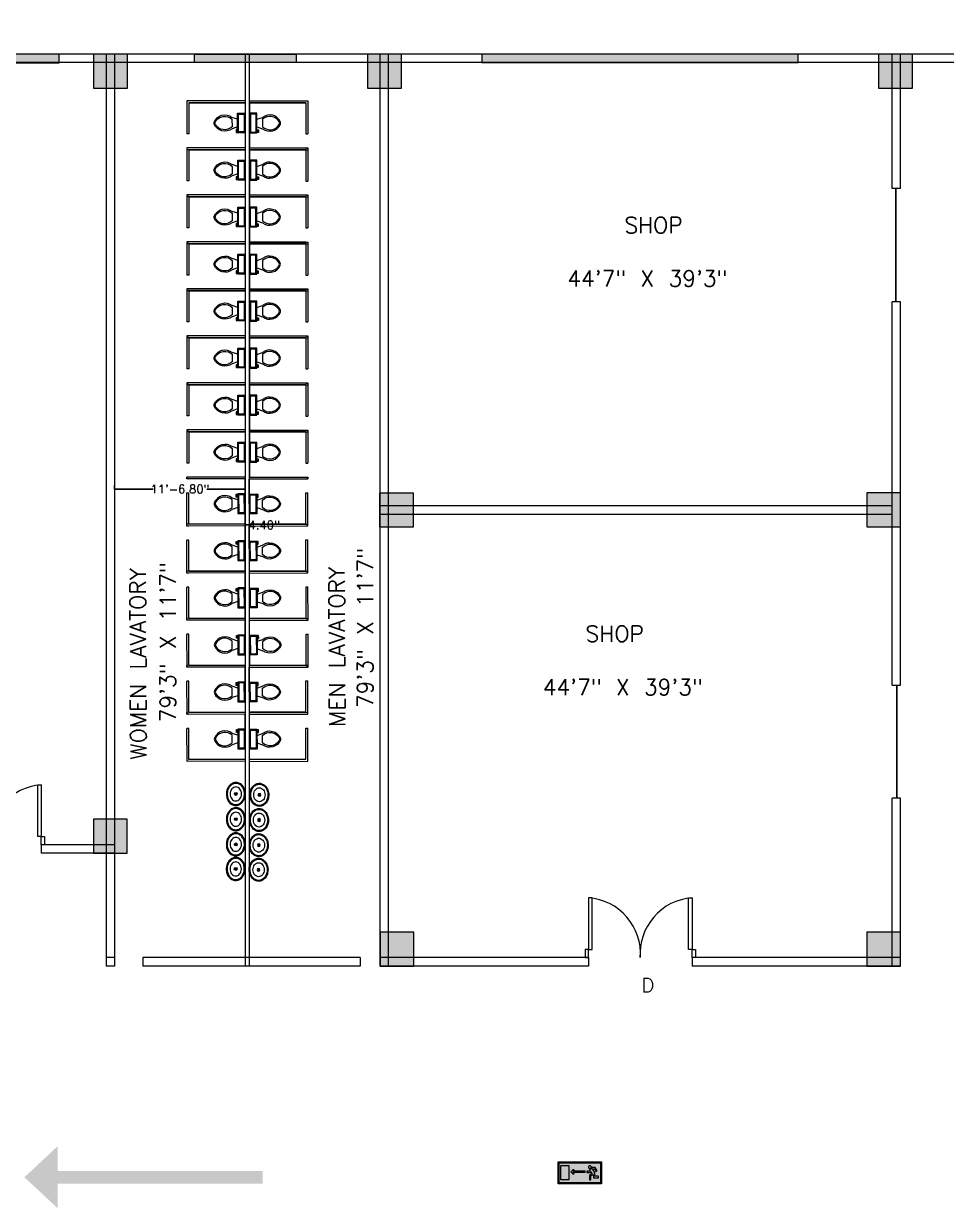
# Model space of a CAD drawing. Header units: inches. Extents: x 2447 to 25919, y 392 to 5548495.
# Drawn here: x 10111 to 11091, y 1827 to 3086 of the extents above; entities that cross this region are included whole.
import ezdxf

# ---------------------------------------------------------------- set-up
doc = ezdxf.new("R2010")
doc.units = ezdxf.units.IN
doc.header["$LTSCALE"] = 0.01968503937007874
doc.header["$MEASUREMENT"] = 0
doc.layers.get('0').update_dxf_attribs({"lineweight": 18})
doc.layers.get('Defpoints').update_dxf_attribs({"color": 140, "lineweight": 18})
for name, color, linetype, lineweight in [('DOOR', 3, 'Continuous', 18), ('FIRE ESCAPE DOORS', 7, 'Continuous', 18), ('RESTROOM UTILITIES', 7, 'Continuous', 18), ('WALLS', 7, 'Continuous', 18), ('WINDOWS', 7, 'Continuous', 18)]:
    doc.layers.add(name, color=color, linetype=linetype, lineweight=lineweight)
doc.styles.get("Standard").update_dxf_attribs({"font": 'txt.shx', "height": 15})
doc.dimstyles.get("Standard").update_dxf_attribs({"dimtxt": 16.8, "dimasz": 0.007086614173228346, "dimexe": 0.007086614173228346, "dimexo": 0.002460629921259842, "dimgap": 0.003543307086614173, "dimtad": 0, "dimtih": 1, "dimtoh": 1, "dimzin": 0, "dimdsep": 46, "dimlunit": 3, "dimtxsty": 'Standard', "dimcen": 0.003543307086614173, "dimadec": 0, "dimazin": 0, "dimtfac": 1, "dimtofl": 0, "dimtmove": 0, "dimatfit": 3, "dimfxl": 0.03937007874015748, "dimtolj": 1, "dimtzin": 0, "dimarcsym": 0})

# ---------------------------------------------------------------- blocks, each defined once
blk = doc.blocks.new('Toilet - top')
for p, q in [((-10, -8.5), (-8, -8.5)), ((-10, -9.5), (-10, -8.5)), ((-7, -9.5), (-10, -9.5)), ((-8, -8.5), (-8, -8)), ((-7, -8), (-7, -9.5)), ((-4, -8), (-6, -14)), ((4, -8), (6, -14)), ((9.5, -6), (9.5, -2)), ((4, -14), (-4, -14))]:
    blk.add_line(p, q)
blk.add_lwpolyline([(10.5, -8), (10.5, 0), (-10.5, 0), (-10.5, -8)], close=True)
for points in [[(-9.5, -2), (-9.5, -6)], [(8.5, -1), (-8.5, -1)], [(-8.5, -7), (8.5, -7)]]:
    blk.add_lwpolyline(points)
for centre, radius, start, end in [((-8.625, -1.875), 0.8838834999999999, 81.8699, 188.1301), ((-8.625, -6.125), 0.8838834999999999, 171.869898, 278.1301), ((8.625, -1.875), 0.8838834999999999, 351.8699, 98.13009999999998), ((8.625, -6.125), 0.8838834999999999, 261.8699, 8.130099999999993), ((3.519562435188957, -21.58049502388982), 12.16902005083647, 141.4691096810948, 247.9714346835576), ((4.199957580658808, -21.81740929088453), 11.3291791325804, 136.3677254423718, 238.946823937405), ((-3.519499936778317, -21.58047137067522), 12.16903423757823, 292.0284332733153, 38.53070636800452), ((-4.199890672038477, -21.81738596564129), 11.32918622148567, 301.0530065773863, 43.63209216694732), ((2.096609817270334e-05, -27.87646475467881), 4, 245.7318247449371, 294.2681740488959), ((2.094152141829397e-05, -28.99996806116074), 4, 254.8605283244436, 285.1394707718433)]:
    blk.add_arc(centre, radius, start, end)
blk = doc.blocks.new('TOILET UTILITIES')
at = {"layer": 'RESTROOM UTILITIES'}
for p, q in [((-38.14655726668661, 22.71714803249051), (23.85344273331339, 22.71714803249051)), ((-38.14655726668661, 20.71714803249051), (-38.14655726668661, -27.28285196750949)), ((21.85344273331293, 20.71714803249051), (-38.14655726668661, 20.71714803249051)), ((-38.14655726668661, 20.71714803249051), (21.85344273331339, 20.71714803249051)), ((21.85344273331339, 20.71714803249051), (21.85344273331293, -12.41254047647999)), ((23.85344273331339, 22.71714803249051), (23.85344273331339, -12.41254047647953)), ((21.85344273331339, -12.41254047647999), (23.85344273331293, -12.41254047647999)), ((-38.14655726668661, -27.28285196750949), (21.85344273331293, -27.28285196750949)), ((-38.14655726668661, -29.28285196750949), (23.85344273331339, -29.28285196750949)), ((21.85462883597165, -27.41254047647999), (23.85344273331293, -27.41254047647999)), ((23.85344273331384, -27.41254047647953), (23.85344273331339, -29.28285196750949))]:
    blk.add_line(p, q, dxfattribs=at)
at = {"layer": 'RESTROOM UTILITIES', "rotation": 90}
blk.add_blockref('Toilet - top', (-38.14655726668661, -0.895414071155983), dxfattribs=at)
blk = doc.blocks.new('Sink - Oval top')
for p, q in [((-1, 0), (1, 0)), ((0, 1), (0, -1))]:
    blk.add_line(p, q)
at = {"linetype": 'Continuous'}
for points in [[(-12.2337188035408, 0.3941914712607968, 0.1176342565883263), (-11.46456229543958, -3.361933235489118, 0.104469279667093), (-8.878748691070427, -6.803541973650567, 0.09001578960148493), (-5.082757700676666, -9.072309807490512, 0.08191994915921848), (-0.3227280122732736, -10.01585280257211, 0.08191994915920903), (4.488169920880978, -9.380701564817912, 0.09001578960148009), (8.422342359155778, -7.36101289847943, 0.1044692796670922), (11.22435122606942, -4.093009071543406, 0.1176342565883338), (12.23371880354091, -0.3941914712607968, 0.1176342565883057), (11.46456229543992, 3.361933235488777, 0.1044692796670849), (8.878748691070427, 6.803541973650567, 0.09001578960148834), (5.082757700676325, 9.072309807490683, 0.08191994915920578), (0.3227280122732736, 10.01585280257211, 0.08191994915920695), (-4.488169920880864, 9.380701564817969, 0.0900157896014802), (-8.422342359155778, 7.36101289847943, 0.1044692796670951), (-11.22435122606919, 4.093009071543634, 0.1176342565883402)], [(-11.2862798685012, 0.1590597164737346, 0.1186217001864142), (-10.51590095791209, -3.253161772358112, 0.1046781721811095), (-8.071803350560117, -6.358618019863343, 0.08956206646917378), (-4.537699193222352, -8.366971929609804, 0.08118469889121774), (-0.1289739026695997, -9.15150355811437, 0.08118469889122752), (4.300109150126218, -8.491524865184601, 0.0895620664691798), (7.889406708212618, -6.583562428127607, 0.1046781721811044), (10.42004782883112, -3.548216131892445, 0.1186217001864013), (11.2862798685012, -0.1590597164736209, 0.1186217001863946), (10.51590095791221, 3.253161772357998, 0.1046781721811069), (8.071803350560117, 6.358618019863343, 0.0895620664691756), (4.537699193222124, 8.366971929609917, 0.08118469889121599), (0.1289739026695997, 9.151503558114428, 0.08118469889121414), (-4.300109150125877, 8.491524865184829, 0.08956206646917471), (-7.889406708212618, 6.583562428127607, 0.1046781721811045), (-10.42004782883112, 3.548216131892445, 0.1186217001863946)], [(-7.420452389032903, 0.08298767816017971, 0.1182825673856775), (-6.907065465214487, -2.167464938077501, 0.1046074595377274), (-5.294791470712084, -4.209988192029414, 0.0897179636260996), (-2.966599981142508, -5.52812215268807, 0.08143608252771127), (-0.06751351878551759, -6.036810076758798, 0.08143608252772175), (2.84222437824053, -5.593085960977874, 0.08971796362613145), (5.199312936802016, -4.327350491993343, 0.1046074595376878), (6.85686365682659, -2.321395784920355, 0.1182825673856714), (7.420452389033017, -0.08298767816017971, 0.1182825673856961), (6.907065465214487, 2.167464938077615, 0.1046074595377135), (5.294791470712084, 4.209988192029414, 0.08971796362612645), (2.966599981142622, 5.528122152687843, 0.08143608252774252), (0.06751351878551759, 6.036810076758798, 0.08143608252772248), (-2.842224378240644, 5.593085960977874, 0.08971796362612122), (-5.199312936802016, 4.327350491993343, 0.1046074595377049), (-6.856863656826476, 2.321395784920355, 0.1182825673856712)]]:
    blk.add_lwpolyline(points, format="xyb", close=True, dxfattribs=at)
for radius in [1.5, 1]:
    blk.add_circle((0, 0), radius)
blk = doc.blocks.new('WINDOWS')
at = {"layer": 'WINDOWS'}
h = blk.add_hatch(color=4, dxfattribs=at)
h.dxf.hatch_style = 1
h.paths.add_polyline_path([(9, 90), (0, 90), (0, -90), (9, -90)])
blk.add_lwpolyline([(0, -90), (9, -90), (9, 90), (0, 90)], close=True, dxfattribs=at)
blk = doc.blocks.new('double doors')
at = {"layer": 'DOOR'}
for points in [[(-54.94952744570674, 8.645392318127506), (-51.3411751434387, 8.645392318127506), (-51.3411751434387, 63.59491976383424), (-54.94952744570674, 63.59491976383424)], [(54.94952744570764, 8.645392318127506), (51.34117514344052, 8.645392318127506), (51.34117514344052, 63.59491976383424), (54.94952744570764, 63.59491976383424)], [(-54.94952744570674, 8.645392318127506), (-58.55787974797386, 8.645392318127506), (-58.55787974797386, 3.183231456205249e-12), (-54.94952744570674, 3.183231456205249e-12)], [(54.94952744570764, 8.645392318127506), (58.55787974797568, 8.645392318127506), (58.55787974797568, 3.183231456205249e-12), (54.94952744570764, 3.183231456205249e-12)]]:
    blk.add_lwpolyline(points, close=True, dxfattribs=at)
for centre, start, end in [((-59.27222360476935, 4.32269615906489), 355.8288296383018, 85.8288296383019), ((59.27222360477026, 4.32269615906489), 94.17117036167213, 184.1711703616981)]:
    blk.add_arc(centre, 59.42964069500497, start, end, dxfattribs=at)
blk = doc.blocks.new('*D192')
at = {"layer": 'Defpoints', "color": 0, "transparency": 16777216}
for p in [(10207.4191348056, 2594.731697595147), (10346.2191348056, 2594.731697595147), (10346.2191348056, 2591.0353408799)]:
    blk.add_point(p, dxfattribs=at)
at = {"layer": 'WALLS', "color": 0, "lineweight": -2, "transparency": 16777216}
for p, q in [((10207.4191348056, 2594.729236965226), (10207.4191348056, 2591.028254265727)), ((10346.2191348056, 2594.729236965226), (10346.2191348056, 2591.028254265727)), ((10207.42622141978, 2591.0353408799), (10248.31559149852, 2591.0353408799)), ((10346.21204819143, 2591.0353408799), (10305.32267811269, 2591.0353408799))]:
    blk.add_line(p, q, dxfattribs=at)
at = {"layer": 'WALLS', "color": 0, "transparency": 16777216}
for points in [[(10207.42622141978, 2591.036521982262), (10207.42622141978, 2591.034159777538), (10207.4191348056, 2591.0353408799)], [(10346.21204819143, 2591.036521982262), (10346.21204819143, 2591.034159777538), (10346.2191348056, 2591.0353408799)]]:
    blk.add_solid(points, dxfattribs=at)
at = {"layer": 'WALLS', "color": 0, "transparency": 16777216, "insert": (10276.8191348056, 2591.0353408799), "char_height": 9, "attachment_point": 5}
blk.add_mtext('\\A1;11\'-6.80"', dxfattribs=at)
blk = doc.blocks.new('*D193')
at = {"layer": 'Defpoints', "color": 0, "transparency": 16777216}
for p in [(10346.2191348056, 2553.076570131743), (10350.61913480561, 2553.076570131743), (10350.61913480561, 2552.85232609793)]:
    blk.add_point(p, dxfattribs=at)
at = {"layer": 'WALLS', "color": 0, "lineweight": -2, "transparency": 16777216}
for p, q in [((10346.2191348056, 2553.074109501822), (10346.2191348056, 2552.845239483757)), ((10346.22622141978, 2552.85232609793), (10350.61204819143, 2552.85232609793)), ((10350.61913480561, 2553.074109501822), (10350.61913480561, 2552.845239483757)), ((10350.61913480561, 2552.85232609793), (10350.62622141978, 2552.85232609793))]:
    blk.add_line(p, q, dxfattribs=at)
at = {"layer": 'WALLS', "color": 0, "transparency": 16777216}
for points in [[(10346.22622141978, 2552.853507200293), (10346.22622141978, 2552.851144995568), (10346.2191348056, 2552.85232609793)], [(10350.61204819143, 2552.853507200293), (10350.61204819143, 2552.851144995568), (10350.61913480561, 2552.85232609793)]]:
    blk.add_solid(points, dxfattribs=at)
at = {"layer": 'WALLS', "color": 0, "transparency": 16777216, "insert": (10366.37976472687, 2552.85232609793), "char_height": 9, "attachment_point": 5}
blk.add_mtext('\\A1;4.40"', dxfattribs=at)
blk = doc.blocks.new('fire escape man')
h = blk.add_hatch(color=84)
h.paths.add_polyline_path([(22.21117326695874, 10.6686788336256), (-22.21117326696055, 10.6686788336256), (-22.21117326696055, -10.66867883362469), (22.21117326695874, -10.66867883362469)])
h.paths.add_polyline_path([(-6.11670919794675, -0.8331730136731206), (-7.457914537035161, -0.8331730136731206), (-9.449401252641051, 1.158313701936697), (-7.457914537035161, 3.19044300358033), (-6.11670919794675, 3.19044300358033), (-7.498557123065049, 1.686667320364513), (5.750925923644527, 1.686667320364513), (5.750925923644527, 0.6706026695426966), (-7.498557123065049, 0.6706026695426966)], flags=16)
h.paths.add_polyline_path([(-11.6034583123822, -7.33598677893039), (-20.09775879324929, -7.33598677893039), (-20.09775879324929, 8.026910741490449), (-11.6034583123822, 8.026910741490449)], flags=16)
h.paths.add_polyline_path([(7.376629364957862, 0.3454619812800295), (7.376629364957862, 1.808595078462031), (10.46546590345713, 1.808595078462031), (10.46546590345713, 4.043937310270813), (10.66867883362228, 3.96265213820711), (10.91253434981731, 3.96265213820711), (11.23767503807998, 4.003294724236998), (11.56281572634265, 4.084579896304628), (11.80667124254554, 4.247150240435962), (12.05052675874058, 4.450363170601111), (12.25373968890572, 4.694218686796147), (12.41631003303313, 4.978716789024999), (12.49759520510076, 5.263214891257779), (12.5382377911385, 5.588355579520446), (12.5382377911385, 5.669640751584149), (12.5382377911385, 5.75092592365178), (16.23671312012536, 5.75092592365178), (18.22819983573125, 2.296306110856032), (17.0495648407781, 1.60538214830081), (15.50514657153239, 4.287792826469778), (13.39173209782113, 4.287792826469778), (15.8709298458328, -0.06096387904634059), (15.8709298458328, -3.556226277871976), (19.69133293291718, -3.556226277871976), (19.69133293291718, -5.100644547121608), (14.40779674864688, -5.100644547121608), (14.40779674864688, -1.686667320363604), (11.72538607047791, -3.231085589609309), (11.72538607047791, -7.498557123061723), (10.3841807313895, -7.498557123061723), (10.3841807313895, -2.377591282918825), (13.02594882352858, -0.8331730136731206), (11.68474348444802, 1.483454390199364), (11.68474348444802, 0.3454619812800295)], flags=16)
h.paths.add_polyline_path([(9.32747349454172, 5.222572305223964), (9.205545736436347, 5.466427821422927), (9.083617978338829, 5.791568509685595), (9.083617978338829, 6.076066611914446), (9.083617978338829, 6.401207300177114), (9.205545736436347, 6.685705402405965), (9.32747349454172, 6.970203504638745), (9.53068642470687, 7.214059020833782), (9.733899354864162, 7.376629364965114), (9.977754871067054, 7.539199709096448), (10.26225297329198, 7.620484881164079), (10.58739366155465, 7.661127467193967), (10.87189176378743, 7.620484881164079), (11.1563898660202, 7.539199709096448), (11.44088796824513, 7.376629364965114), (11.64410089841028, 7.214059020833782), (11.84731382857543, 6.970203504638745), (11.96924158667295, 6.685705402405965), (12.09116934477046, 6.401207300177114), (12.09116934477046, 6.076066611914446), (12.09116934477046, 5.791568509685595), (11.96924158667295, 5.466427821422927), (11.84731382857543, 5.222572305223964), (11.64410089841028, 4.978716789024999), (11.44088796824513, 4.775503858863778), (11.1563898660202, 4.653576100762332), (10.87189176378743, 4.531648342664814), (10.58739366155465, 4.531648342664814), (10.26225297329198, 4.531648342664814), (9.977754871067054, 4.653576100762332), (9.733899354864162, 4.775503858863778), (9.53068642470687, 4.978716789024999)], flags=16)
h = blk.add_hatch(color=7)
h.dxf.hatch_style = 1
h.paths.add_polyline_path([(-11.6034583123822, 8.026910741490449), (-20.09775879324929, 8.026910741490449), (-20.09775879324929, -7.33598677893039), (-11.6034583123822, -7.33598677893039)])
h.paths.add_polyline_path([(5.750925923644527, 1.686667320364513), (-7.498557123065049, 1.686667320364513), (-6.11670919794675, 3.19044300358033), (-7.457914537035161, 3.19044300358033), (-9.449401252641051, 1.158313701936697), (-7.457914537035161, -0.8331730136731206), (-6.11670919794675, -0.8331730136731206), (-7.498557123065049, 0.6706026695426966), (5.750925923644527, 0.6706026695426966)])
h.paths.add_polyline_path([(13.39173209782113, 4.287792826469778), (15.50514657153239, 4.287792826469778), (17.0495648407781, 1.60538214830081), (18.22819983573125, 2.296306110856032), (16.23671312012536, 5.75092592365178), (12.5382377911385, 5.75092592365178), (12.5382377911385, 5.669640751584149), (12.5382377911385, 5.588355579520446), (12.49759520510076, 5.263214891257779), (12.41631003303313, 4.978716789024999), (12.25373968890572, 4.694218686796147), (12.05052675874058, 4.450363170601111), (11.80667124254554, 4.247150240435962), (11.56281572634265, 4.084579896304628), (11.23767503807998, 4.003294724236998), (10.91253434981731, 3.96265213820711), (10.66867883362228, 3.96265213820711), (10.46546590345713, 4.043937310270813), (10.46546590345713, 1.808595078462031), (7.376629364957862, 1.808595078462031), (7.376629364957862, 0.3454619812800295), (11.68474348444802, 0.3454619812800295), (11.68474348444802, 1.483454390199364), (13.02594882352858, -0.8331730136731206), (10.3841807313895, -2.377591282918825), (10.3841807313895, -7.498557123061723), (11.72538607047791, -7.498557123061723), (11.72538607047791, -3.231085589609309), (14.40779674864688, -1.686667320363604), (14.40779674864688, -5.100644547121608), (19.69133293291718, -5.100644547121608), (19.69133293291718, -3.556226277871976), (15.8709298458328, -3.556226277871976), (15.8709298458328, -0.06096387904634059)])
h.paths.add_polyline_path([(11.96924158667295, 5.466427821422927), (12.09116934477046, 5.791568509685595), (12.09116934477046, 6.076066611914446), (12.09116934477046, 6.401207300177114), (11.96924158667295, 6.685705402405965), (11.84731382857543, 6.970203504638745), (11.64410089841028, 7.214059020833782), (11.44088796824513, 7.376629364965114), (11.1563898660202, 7.539199709096448), (10.87189176378743, 7.620484881164079), (10.58739366155465, 7.661127467193967), (10.26225297329198, 7.620484881164079), (9.977754871067054, 7.539199709096448), (9.733899354864162, 7.376629364965114), (9.53068642470687, 7.214059020833782), (9.32747349454172, 6.970203504638745), (9.205545736436347, 6.685705402405965), (9.083617978338829, 6.401207300177114), (9.083617978338829, 6.076066611914446), (9.083617978338829, 5.791568509685595), (9.205545736436347, 5.466427821422927), (9.32747349454172, 5.222572305223964), (9.53068642470687, 4.978716789024999), (9.733899354864162, 4.775503858863778), (9.977754871067054, 4.653576100762332), (10.26225297329198, 4.531648342664814), (10.58739366155465, 4.531648342664814), (10.87189176378743, 4.531648342664814), (11.1563898660202, 4.653576100762332), (11.44088796824513, 4.775503858863778), (11.64410089841028, 4.978716789024999), (11.84731382857543, 5.222572305223964)])
blk.add_lwpolyline([(-23.14595274571867, 11.60345831238371), (23.10531015967911, 11.60345831238371), (23.10531015967911, -11.64410089841269), (-23.14595274571867, -11.64410089841269)], close=True)
at = {"color": 18, "true_color": 0x000000}
for points in [[(-23.14595274571867, 11.60345831238371), (23.10531015967911, 11.60345831238371), (23.10531015967911, -11.64410089841269), (-23.14595274571867, -11.64410089841269)], [(-22.21117326696055, 10.6686788336256), (22.21117326695874, 10.6686788336256), (22.21117326695874, -10.66867883362469), (-22.21117326696055, -10.66867883362469)], [(-20.09775879324929, 8.026910741490449), (-11.6034583123822, 8.026910741490449), (-11.6034583123822, -7.33598677893039), (-20.09775879324929, -7.33598677893039)], [(-7.498557123065049, 1.686667320364513), (-6.11670919794675, 3.19044300358033), (-7.457914537035161, 3.19044300358033), (-9.449401252641051, 1.158313701936697), (-7.457914537035161, -0.8331730136731206), (-6.11670919794675, -0.8331730136731206), (-7.498557123065049, 0.6706026695426966), (5.750925923644527, 0.6706026695426966), (5.750925923644527, 1.686667320364513), (-7.498557123065049, 1.686667320364513)], [(19.69133293291718, -3.556226277871976), (15.8709298458328, -3.556226277871976), (15.8709298458328, -0.06096387904634059), (13.39173209782113, 4.287792826469778), (15.50514657153239, 4.287792826469778), (17.0495648407781, 1.60538214830081), (18.22819983573125, 2.296306110856032), (16.23671312012536, 5.75092592365178), (12.5382377911385, 5.75092592365178), (12.5382377911385, 5.75092592365178), (12.5382377911385, 5.669640751584149), (12.5382377911385, 5.588355579520446), (12.49759520510076, 5.263214891257779), (12.41631003303313, 4.978716789024999), (12.25373968890572, 4.694218686796147), (12.05052675874058, 4.450363170601111), (11.80667124254554, 4.247150240435962), (11.56281572634265, 4.084579896304628), (11.23767503807998, 4.003294724236998), (10.91253434981731, 3.96265213820711), (10.66867883362228, 3.96265213820711), (10.46546590345713, 4.043937310270813), (10.46546590345713, 1.808595078462031), (7.376629364957862, 1.808595078462031), (7.376629364957862, 0.3454619812800295), (11.68474348444802, 0.3454619812800295), (11.68474348444802, 1.483454390199364), (13.02594882352858, -0.8331730136731206), (10.3841807313895, -2.377591282918825), (10.3841807313895, -7.498557123061723), (11.72538607047791, -7.498557123061723), (11.72538607047791, -3.231085589609309), (14.40779674864688, -1.686667320363604), (14.40779674864688, -5.100644547121608), (19.69133293291718, -5.100644547121608), (19.69133293291718, -3.556226277871976)], [(10.58739366155465, 7.661127467193967), (10.26225297329198, 7.620484881164079), (9.977754871067054, 7.539199709096448), (9.733899354864162, 7.376629364965114), (9.53068642470687, 7.214059020833782), (9.32747349454172, 6.970203504638745), (9.205545736436347, 6.685705402405965), (9.083617978338829, 6.401207300177114), (9.083617978338829, 6.076066611914446), (9.083617978338829, 5.791568509685595), (9.205545736436347, 5.466427821422927), (9.32747349454172, 5.222572305223964), (9.53068642470687, 4.978716789024999), (9.733899354864162, 4.775503858863778), (9.977754871067054, 4.653576100762332), (10.26225297329198, 4.531648342664814), (10.58739366155465, 4.531648342664814), (10.87189176378743, 4.531648342664814), (11.1563898660202, 4.653576100762332), (11.44088796824513, 4.775503858863778), (11.64410089841028, 4.978716789024999), (11.84731382857543, 5.222572305223964), (11.96924158667295, 5.466427821422927), (12.09116934477046, 5.791568509685595), (12.09116934477046, 6.076066611914446), (12.09116934477046, 6.401207300177114), (11.96924158667295, 6.685705402405965), (11.84731382857543, 6.970203504638745), (11.64410089841028, 7.214059020833782), (11.44088796824513, 7.376629364965114), (11.1563898660202, 7.539199709096448), (10.87189176378743, 7.620484881164079), (10.58739366155465, 7.661127467193967)]]:
    blk.add_lwpolyline(points, close=True, dxfattribs=at)
at = {"color": 84, "lineweight": 0}
blk.add_lwpolyline([(22.21117326695874, 10.6686788336256), (-22.21117326696055, 10.6686788336256), (-22.21117326696055, -10.66867883362469), (22.21117326695874, -10.66867883362469), (22.21117326695874, 10.6686788336256)], close=True, dxfattribs=at)
blk = doc.blocks.new('column')
at = {"layer": 'FIRE ESCAPE DOORS'}
h = blk.add_hatch(color=2, dxfattribs=at)
h.dxf.hatch_style = 1
h.paths.add_polyline_path([(3085.817281707353, 2952.356137778107), (3049.817281707353, 2952.356137778107), (3049.817281707353, 2916.356137778107), (3085.817281707353, 2916.356137778107)])
blk.add_lwpolyline([(3049.817281707353, 2916.356137778107), (3085.817281707353, 2916.356137778107), (3085.817281707353, 2952.356137778107), (3049.817281707353, 2952.356137778107)], close=True, dxfattribs=at)
blk = doc.blocks.new('COLUMNS')
at = {"layer": 'FIRE ESCAPE DOORS'}
blk.add_blockref('column', (-3067.817281707353, -2934.356137778107), dxfattribs=at)
blk = doc.blocks.new('*D196')
at = {"layer": 'Defpoints', "color": 0, "transparency": 16777216}
for p in [(12898.4191348056, 3189.930373987145), (9298.419134805605, 3053.138501379601), (12898.4191348056, 3053.138501379601)]:
    blk.add_point(p, dxfattribs=at)
at = {"layer": 'WALLS', "color": 0, "lineweight": -2, "transparency": 16777216}
for p, q in [((9298.419134805605, 3053.140962009522), (9298.419134805605, 3189.937460601318)), ((9298.426221419779, 3189.930373987145), (11085.66559149852, 3189.930373987145)), ((12898.41204819143, 3189.930373987145), (11111.17267811269, 3189.930373987145)), ((12898.4191348056, 3053.140962009522), (12898.4191348056, 3189.937460601318))]:
    blk.add_line(p, q, dxfattribs=at)
at = {"layer": 'WALLS', "color": 0, "transparency": 16777216}
for points in [[(9298.426221419779, 3189.931555089507), (9298.426221419779, 3189.929192884782), (9298.419134805605, 3189.930373987145)], [(12898.41204819143, 3189.931555089507), (12898.41204819143, 3189.929192884782), (12898.4191348056, 3189.930373987145)]]:
    blk.add_solid(points, dxfattribs=at)
at = {"layer": 'WALLS', "color": 0, "transparency": 16777216, "insert": (11098.4191348056, 3189.930373987145), "char_height": 9, "attachment_point": 5}
blk.add_mtext("\\A1;300'", dxfattribs=at)
blk = doc.blocks.new('WINDOWS W1')
h = blk.add_hatch(color=4)
h.dxf.hatch_style = 1
h.paths.add_polyline_path([(336, 9), (0, 9), (0, 0), (336, 0)])
blk.add_lwpolyline([(0, 0), (336, 0), (336, 9), (0, 9)], close=True)
blk = doc.blocks.new('VENTILATOR')
at = {"true_color": 0xf8991e}
h = blk.add_hatch(color=30, dxfattribs=at)
h.dxf.hatch_style = 1
h.paths.add_polyline_path([(108, 9), (0, 9), (0, 0), (108, 0)])
blk.add_lwpolyline([(0, 9), (108, 9), (108, 0), (0, 0)], close=True)

msp = doc.modelspace()

# ---------------------------------------------------------------- hatches: boundary and pattern name
at = {"layer": 'WALLS'}
h = msp.add_hatch(color=3, dxfattribs=at)
h.dxf.hatch_style = 1
h.paths.add_polyline_path([(10146.93273224821, 1853.154605758131), (10364.76053200753, 1853.154605758131), (10364.76053200753, 1866.466304632311), (10146.93273224821, 1866.466304632311)])
h.paths.add_polyline_path([(10146.93273224821, 1826.797521370359), (10146.93273224821, 1853.154605758131), (10146.93273224821, 1866.466304632311), (10146.93273224821, 1892.823389020081), (10111.53069498832, 1859.81045519522)])

# ---------------------------------------------------------------- linework, layer by layer
for p, q in [((11118.71864207245, 3053.138501379601), (9298.419134805605, 3053.138501379601)), ((10198.4191348056, 3053.138501379601), (10198.4191348056, 2084.138501379601)), ((10207.4191348056, 3053.138501379601), (10207.4191348056, 2084.138501379601)), ((10346.2191348056, 3053.138501379601), (10346.2191348056, 2084.138501379601)), ((10350.61913480561, 2084.138501379601), (10350.6191348056, 3053.138501379601)), ((10489.4191348056, 2084.138501379601), (10489.4191348056, 3053.138501379601)), ((10498.4191348056, 2084.138501379601), (10498.4191348056, 3053.138501379601)), ((11033.6191348056, 2910.28353835403), (11033.6191348056, 3053.138501379601)), ((11042.6191348056, 2910.28353835403), (11042.6191348056, 3053.138501379601)), ((11063.60053183623, 3044.138501379601), (9298.419134805605, 3044.138501379601)), ((11119.70289404095, 3044.138501379601), (9298.419134805605, 3044.138501379601)), ((11063.60053183623, 3044.138501379601), (11062.61627986773, 3044.138501379601)), ((11042.6191348056, 2910.28353835403), (11033.6191348056, 2910.28353835403)), ((11033.6191348056, 2382.567624754673), (11033.6191348056, 2789.988081126874)), ((11042.6191348056, 2789.988081126874), (11033.6191348056, 2789.988081126874)), ((11042.6191348056, 2382.567624754673), (11042.6191348056, 2789.988081126874)), ((11033.6191348056, 2573.138501379601), (10489.4191348056, 2573.138501379601)), ((10341.95926357822, 2556.090926076331), (10341.95926357821, 2556.090926076331)), ((10350.6191348056, 2556.122061230999), (10350.61913480561, 2556.122061230999)), ((11033.6191348056, 2564.138501379601), (10489.4191348056, 2564.138501379601)), ((10342.02732811111, 2546.625380184691), (10342.02732811111, 2546.625380184691)), ((10350.6191348056, 2546.656270624431), (10350.6191348056, 2546.656270624431)), ((11033.61913480561, 2382.567624754673), (11042.6191348056, 2382.567624754673)), ((11033.61913480561, 2084.138501379601), (11033.6191348056, 2262.752197285583)), ((11042.61913480561, 2262.752197285583), (11033.61913480561, 2262.752197285583)), ((11042.61913480561, 2084.138501379601), (11042.6191348056, 2262.752197285583)), ((10198.4191348056, 2213.138501379601), (10129.26916455612, 2213.138501379601)), ((10129.26916455612, 2213.138501379601), (10129.26916455612, 2204.138501379601)), ((10198.4191348056, 2204.138501379601), (10129.26916455612, 2204.138501379601)), ((10207.4191348056, 2213.138501379601), (10198.4191348056, 2213.138501379601)), ((10207.4191348056, 2204.138501379601), (10198.4191348056, 2204.138501379601)), ((10207.4191348056, 2093.138501379601), (10198.4191348056, 2093.138501379601)), ((10468.43167658272, 2093.138501379601), (10237.44466270912, 2093.138501379601)), ((10237.44466270912, 2093.138501379601), (10237.44466270912, 2084.138501379601)), ((10468.43167658272, 2093.183150531446), (10468.43167658272, 2084.138501379601)), ((10711.0696073599, 2093.138501379601), (10489.4191348056, 2093.138501379601)), ((10711.0696073599, 2093.138501379604), (10711.0696073599, 2084.138501379601)), ((11042.6191348056, 2093.138501379601), (10820.96866225131, 2093.138501379601)), ((10820.96866225131, 2093.138501379601), (10820.96866225131, 2084.138501379601)), ((10207.4191348056, 2084.138501379601), (10198.4191348056, 2084.138501379601)), ((10207.4191348056, 2084.138501379601), (10198.4191348056, 2084.138501379601)), ((10207.4191348056, 2084.138501379601), (10198.4191348056, 2084.138501379601)), ((10468.43167658272, 2084.138501379601), (10237.44466270912, 2084.138501379601)), ((10711.0696073599, 2084.138501379601), (10489.4191348056, 2084.138501379601)), ((11042.6191348056, 2084.138501379601), (10820.96866225131, 2084.138501379601))]:
    msp.add_line(p, q, dxfattribs=at)
at = {"layer": 'WALLS', "color": 250, "lineweight": 25}
for p, q in [((11037.64674508665, 2910.116365027667), (11037.64674508665, 2790.116365027667)), ((11038.58206160862, 2382.596199100799), (11038.58206160862, 2262.752197285583))]:
    msp.add_line(p, q, dxfattribs=at)

# ---------------------------------------------------------------- block references
for name, p in [('VENTILATOR', (10292.2191348056, 3044.138501379601)), ('WINDOWS W1', (10597.74803801851, 3044.138501379601))]:
    msp.add_blockref(name, p)
at = {"layer": 'WALLS'}
for name, p, rotation in [('WINDOWS', (10058.32356811973, 3044.002638613854), 90), ('TOILET UTILITIES', (10308.07623521009, 2574.50815331235), 180.2059967433288), ('TOILET UTILITIES', (10308.06867353357, 2524.450227354177), 180.2059967433288), ('TOILET UTILITIES', (10308.07963178425, 2474.449943592637), 180.2059967433288), ('TOILET UTILITIES', (10308.21616931209, 2424.450111330907), 180.2059967433288), ('TOILET UTILITIES', (10308.11614352177, 2374.449428544347), 180.2059967433288), ('TOILET UTILITIES', (10308.16996961339, 2324.449298907139), 180.2059967433288), ('Sink - Oval top', (10336.20328200303, 2267.04171353401), 90), ('Sink - Oval top', (10336.20328200303, 2240.23404266619), 90), ('Sink - Oval top', (10336.16203459572, 2213.528657525216), 90), ('Sink - Oval top', (10336.07055941554, 2187.396900663356), 90)]:
    msp.add_blockref(name, p, dxfattribs=dict(at, rotation=rotation))
for name, p in [('COLUMNS', (10202.96073349515, 3035.138501379601)), ('COLUMNS', (10494.23018563395, 3035.081532978853)), ('COLUMNS', (11037.10558329565, 3035.138501379601)), ('TOILET UTILITIES', (10388.83140228586, 2980.80377720634)), ('TOILET UTILITIES', (10388.80537492199, 2930.777392754197)), ('TOILET UTILITIES', (10388.75210909281, 2880.89719332425)), ('TOILET UTILITIES', (10388.76113707316, 2830.830235611653)), ('TOILET UTILITIES', (10388.78712889541, 2780.976313884865)), ('TOILET UTILITIES', (10388.76569207229, 2731.058509022245)), ('TOILET UTILITIES', (10388.76569207229, 2681.058509022245)), ('TOILET UTILITIES', (10388.76569207229, 2631.058509022245)), ('COLUMNS', (10506.95519585112, 2568.734775250014)), ('COLUMNS', (11024.57514509974, 2568.885557875903)), ('double doors', (10074.31963711041, 2213.138501379597)), ('COLUMNS', (10202.9191348056, 2222.138501379601)), ('double doors', (10766.01913480561, 2093.138501379601)), ('COLUMNS', (10507.4191348056, 2102.138501379601)), ('COLUMNS', (11024.6191348056, 2102.138501379601)), ('fire escape man', (10701.80871067462, 1864.420459106004))]:
    msp.add_blockref(name, p, dxfattribs=at)
at = {"layer": 'WALLS', "xscale": -1}
for name, p, rotation in [('TOILET UTILITIES', (10307.99593926727, 2980.845836435648), 0.002420321216245469), ('TOILET UTILITIES', (10308.02407987437, 2930.819453127602), 0.002420321216245469), ('TOILET UTILITIES', (10308.07945277153, 2880.939255992245), 0.002420321216245469), ('TOILET UTILITIES', (10308.07253974836, 2830.872297942953), 0.002420321216245469), ('TOILET UTILITIES', (10308.04865388412, 2781.018375162685), 0.002420321216245469), ('TOILET UTILITIES', (10308.07219936379, 2731.100571250148), 0.002420321216245469), ('TOILET UTILITIES', (10308.0743114925, 2681.100571294759), 0.002420321216245469), ('TOILET UTILITIES', (10308.07642362121, 2631.10057133937), 0.002420321216245469), ('TOILET UTILITIES', (10388.74137988955, 2574.522270849428), 180.2059967433289), ('TOILET UTILITIES', (10388.79390858633, 2524.522136547646), 180.2059967433289), ('TOILET UTILITIES', (10388.98086489736, 2474.508509042502), 180.2059967433289), ('TOILET UTILITIES', (10389.1534399537, 2424.512427514232), 180.2059967433289), ('TOILET UTILITIES', (10388.74707195919, 2374.664238553185), 180.2059967433289), ('TOILET UTILITIES', (10388.83579594741, 2324.500978241889), 180.2059967433289), ('Sink - Oval top', (10361.21006538708, 2266.16120452587), 269.314434953291), ('Sink - Oval top', (10360.88930941255, 2239.355452662468), 269.314434953291), ('Sink - Oval top', (10360.61102174975, 2212.651485675275), 269.314434953291), ('Sink - Oval top', (10360.38982177358, 2186.520504925091), 269.314434953291)]:
    msp.add_blockref(name, p, dxfattribs=dict(at, rotation=rotation))

# ---------------------------------------------------------------- texts
at = {"insert": (10767.21586523212, 2071.34040428279), "char_height": 15, "attachment_point": 1}
msp.add_mtext_dynamic_manual_height_columns('D', width=66.5045987740159, gutter_width=75, heights=[0], dxfattribs=at)
at = {"layer": 'WALLS', "char_height": 17, "attachment_point": 1}
for s, width, insert in [('    SHOP\\P\\P44\'7" X 39\'3"', 233.0521650384908, (10688.48111491473, 2880.001800194615)), ('     SHOP\\P\\P  44\'7" X 39\'3"', 401.2050150325376, (10632.06503123153, 2445.784501762007))]:
    msp.add_mtext_dynamic_manual_height_columns(s, width=width, gutter_width=85, heights=[0], dxfattribs=dict(at, insert=insert))
for s, width, insert, rotation in [('79\'3" X 11\'7"', 199.3792724075415, (10465.21710917437, 2358.35552196688), 90), ('WOMEN LAVATORY', 251.5899462130629, (10224.20393855327, 2303.325773735278), 90.20599674332173), ('79\'3" X 11\'7"', 199.3792724075415, (10255.5991087626, 2343.156049905307), 90), ('  MEN LAVATORY', 251.5899462130629, (10435.5374194789, 2307.819276371933), 90.20599674332173)]:
    msp.add_mtext_dynamic_manual_height_columns(s, width=width, gutter_width=85, heights=[0], dxfattribs=dict(at, insert=insert, rotation=rotation))

# ---------------------------------------------------------------- dimensions: what is measured, and where the dimension line sits
at = {"layer": 'WALLS'}
dim = msp.add_linear_dim(base=(12898.4191348056, 3189.930373987145), p1=(9298.419134805605, 3053.138501379601), p2=(12898.4191348056, 3053.138501379601), dimstyle='Standard', dxfattribs=at)
dim.commit()
dim.dimension.update_dxf_attribs({"geometry": '*D196', "text_midpoint": (11098.4191348056, 3189.930373987145), "dimtype": 160})
for base, p1, p2, picture, middle in [((10346.2191348056, 2591.0353408799), (10207.4191348056, 2594.731697595147), (10346.2191348056, 2594.731697595147), '*D192', (10276.8191348056, 2591.0353408799)), ((10350.61913480561, 2552.85232609793), (10346.2191348056, 2553.076570131743), (10350.61913480561, 2553.076570131743), '*D193', (10366.37976472687, 2552.85232609793))]:
    dim = msp.add_linear_dim(base=base, p1=p1, p2=p2, dimstyle='Standard', dxfattribs=at)
    dim.commit()
    dim.dimension.update_dxf_attribs({"geometry": picture, "text_midpoint": middle})

doc.saveas('drawing.dxf')
